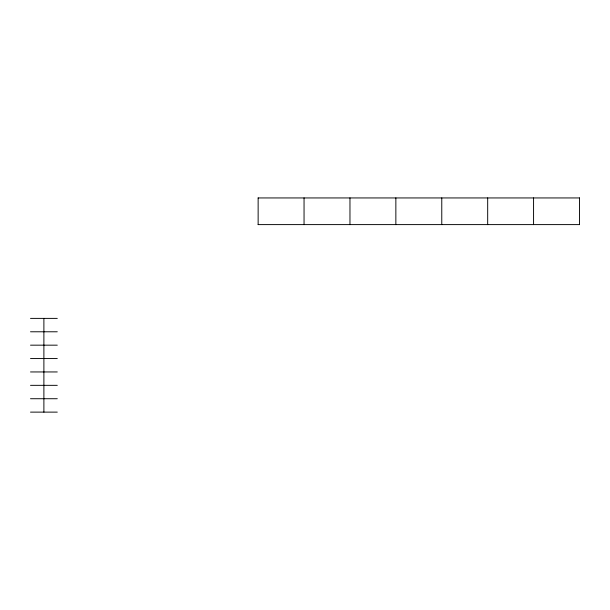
<?xml version="1.0" encoding="UTF-8"?>
<svg xmlns="http://www.w3.org/2000/svg" width="610" height="610" viewBox="0 0 610 610"><rect width="100%" height="100%" fill="white"/><g stroke="black" fill="none" stroke-linecap="round" stroke-linejoin="round"><path stroke-width="0.91" d="M441.77 224.617L441.77 197.915M258.137 197.945L579.5 197.945M258.137 224.602L579.5 224.602M30.5 318.389L57.279 318.389M30.5 331.779L57.279 331.779M30.5 345.168L57.279 345.168M30.5 358.558L57.279 358.558M30.5 371.947L57.279 371.947M30.5 385.337L57.279 385.337M30.5 398.726L57.279 398.726M30.5 412.124L57.279 412.124M579.5 197.892L579.5 224.64M533.567 197.892L533.567 224.64M487.68 197.892L487.68 224.64M395.859 197.892L395.859 224.64M349.965 197.892L349.965 224.64M304.047 197.892L304.047 224.64M258.137 197.892L258.137 224.64M43.889 318.389L43.889 412.124"/></g></svg>
